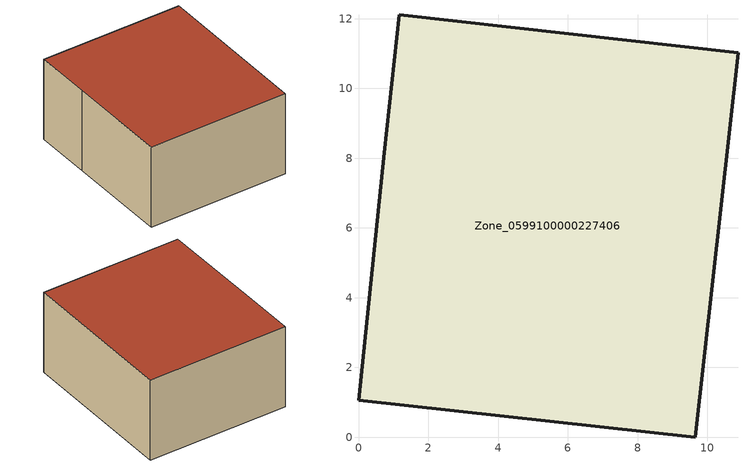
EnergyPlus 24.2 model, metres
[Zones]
Zone_0599100000227406
 floor ground (C_G): 10.88,11.02 9.66,0 0,1.06 0.74,8.16 1.17,12.11 z0
 wall outside (C_F): 9.66,0 10.88,11.02 1.17,12.11 0.74,8.16 0,1.06 9.66,0 z0:5.81
 roof outside (C_R): 10.88,11.02 1.17,12.11 0.74,8.16 0,1.06 9.66,0 z5.81
[BUILDING]
Pand.0599100000227406: North Axis=0; Terrain=City; Loads Convergence Tolerance Value=0.04; Temperature Convergence Tolerance Value=0.4; Solar Distribution=FullExterior; Maximum Number of Warmup Days=25; Minimum Number of Warmup Days=1
[Site:Location]
Rotterdam.The.Hague.AP_ZH_NLD Design_Conditions: Latitude=51.96; Longitude=4.45; Time Zone=1; Elevation=-4.5
[SITE:GROUNDTEMPERATURE:BUILDINGSURFACE]
18, 18, 18, 18, 18, 18, 18, 18, 18, 18, 18, 18
[MATERIAL] Thermal Absorptance=0.9; Solar Absorptance=0.7; Visible Absorptance=0.7
Name | Roughness | Thickness | Conductivity | Density | Specific Heat
G.D.1975-1991 | MediumSmooth | 0.15 | 0.288461 | 540 | 1210
F.D.1975-1991 | Rough | 0.3 | 0.230769 | 1920 | 840
R.D.1975-1991 | MediumRough | 0.2 | 0.153846 | 1500 | 1000
[CONSTRUCTION]
C_G: G.D.1975-1991
C_F: F.D.1975-1991
C_R: R.D.1975-1991
[ZONE]
Zone_0599100000227406: Type=1; Multiplier=1; Ceiling Height=Autocalculate; Volume=Autocalculate; Floor Area=autocalculate; Part of Total Floor Area=Yes
[ZONEINFILTRATION:DESIGNFLOWRATE]
Infil_Zone_0599100000227406: Zone or ZoneList or Space or SpaceList=Zone_0599100000227406; Schedule=AlwaysOn; Design Flow Rate Calculation Method=Flow/Area; Flow Rate per Floor Area=0.0042; Constant Term Coefficient=1; Temperature Term Coefficient=0; Velocity Term Coefficient=0; Velocity Squared Term Coefficient=0
[HVACTEMPLATE:ZONE:IDEALLOADSAIRSYSTEM]
Zone_0599100000227406: Maximum Heating Supply Air Temperature=50; Minimum Cooling Supply Air Temperature=13; Maximum Heating Supply Air Humidity Ratio=0.0156; Minimum Cooling Supply Air Humidity Ratio=0.0077; Heating Limit=NoLimit; Cooling Limit=NoLimit; Dehumidification Control Type=ConstantSensibleHeatRatio; Cooling Sensible Heat Ratio=0.7; Dehumidification Setpoint=60; Humidification Control Type=None; Humidification Setpoint=30; Outdoor Air Method=None; Outdoor Air Flow Rate per Person=0.00944; Outdoor Air Flow Rate per Zone Floor Area=0; Outdoor Air Flow Rate per Zone=0; Demand Controlled Ventilation Type=None; Outdoor Air Economizer Type=NoEconomizer; Heat Recovery Type=None; Sensible Heat Recovery Effectiveness=0.7; Latent Heat Recovery Effectiveness=0.65
[ZONECONTROL:THERMOSTAT]
ThermostatControl_Zone_0599100000227406: Zone or ZoneList=Zone_0599100000227406; Control Type Schedule=DualSetpointControlType; Control 1=Thermostat_Zone_0599100000227406; Temperature Difference Between Cutout And Setpoint=0
[THERMOSTATSETPOINT:DUALSETPOINT]
Thermostat_Zone_0599100000227406: Heating Setpoint Temperature Schedule=HeatingSetpoint_Zone_0599100000227406; Cooling Setpoint Temperature Schedule=CoolingSetpoint_Zone_0599100000227406
[SCHEDULE:COMPACT]
HeatingSetpoint_Zone_0599100000227406: Through: 12/31, For: AllDays, Until: 24:00, 21
CoolingSetpoint_Zone_0599100000227406: Through: 12/31, For: AllDays, Until: 24:00, 24
DualSetpointControlType: Through: 12/31, For: AllDays, Until: 24:00, 4
AlwaysOn: Through: 12/31, For: AllDays, Until: 24:00, 1
